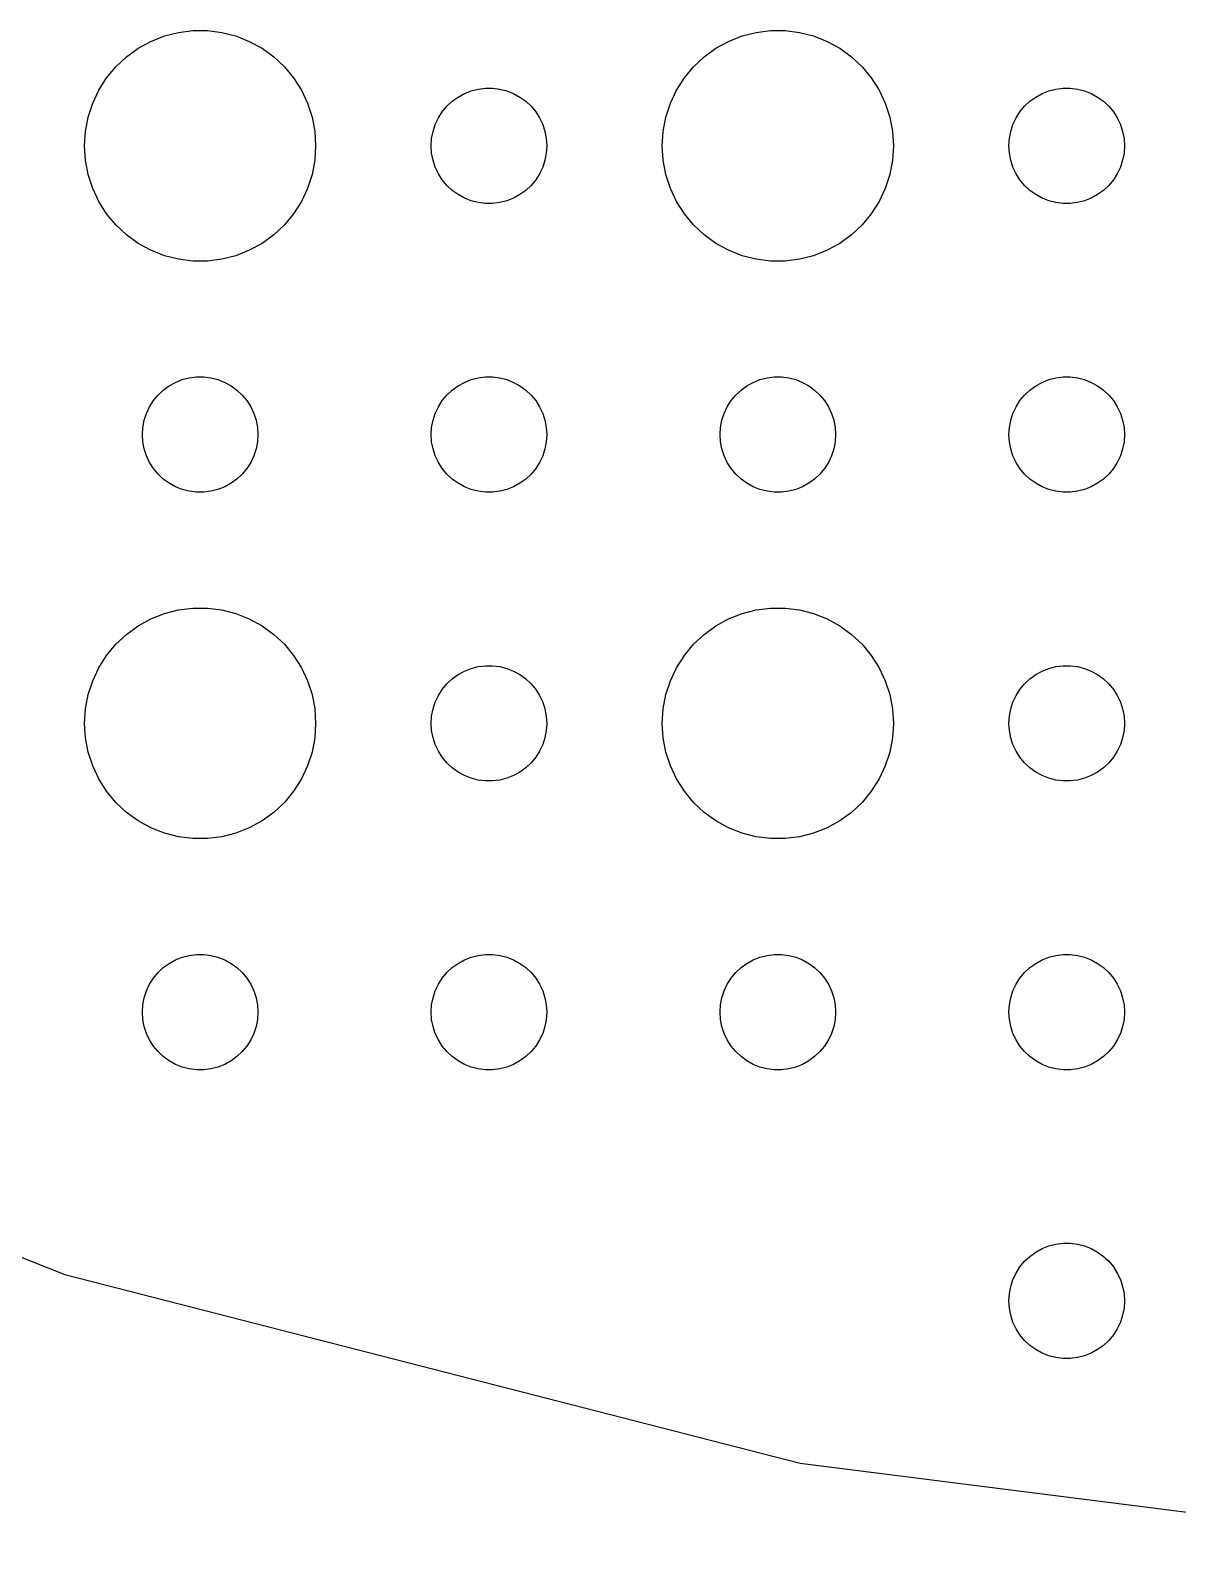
# Model space of a CAD drawing. Header units: metres. Extents: x -157 to 157, y -157 to 157.
# Drawn here: x -49.4 to -19.62, y -156.69 to -117.01 of the extents above; entities that cross this region are included whole.
import ezdxf

# ---------------------------------------------------------------- set-up
doc = ezdxf.new("R2010")
doc.units = ezdxf.units.M

msp = doc.modelspace()

# ---------------------------------------------------------------- linework, layer by layer
for p, q in [((-45.927, -117.147), (-45.5621, -117.053)), ((-45.5621, -117.053), (-45.1884, -117.006)), ((-45.1884, -117.006), (-44.8116, -117.006)), ((-44.8116, -117.006), (-44.4379, -117.053)), ((-44.4379, -117.053), (-44.0729, -117.147)), ((-30.927, -117.147), (-30.5621, -117.053)), ((-30.5621, -117.053), (-30.1884, -117.006)), ((-30.1884, -117.006), (-29.8116, -117.006)), ((-29.8116, -117.006), (-29.4379, -117.053)), ((-29.4379, -117.053), (-29.0729, -117.147)), ((-46.6075, -117.467), (-46.2773, -117.286)), ((-46.2773, -117.286), (-45.927, -117.147)), ((-44.0729, -117.147), (-43.7227, -117.286)), ((-43.7227, -117.286), (-43.3925, -117.467)), ((-31.6075, -117.467), (-31.2773, -117.286)), ((-31.2773, -117.286), (-30.927, -117.147)), ((-29.0729, -117.147), (-28.7227, -117.286)), ((-28.7227, -117.286), (-28.3925, -117.467)), ((-47.1869, -117.946), (-46.9123, -117.688)), ((-46.9123, -117.688), (-46.6075, -117.467)), ((-43.3925, -117.467), (-43.0877, -117.688)), ((-43.0877, -117.688), (-42.8131, -117.946)), ((-32.1869, -117.946), (-31.9123, -117.688)), ((-31.9123, -117.688), (-31.6075, -117.467)), ((-28.3925, -117.467), (-28.0877, -117.688)), ((-28.0877, -117.688), (-27.8131, -117.946)), ((-47.6289, -118.555), (-47.427, -118.237)), ((-47.427, -118.237), (-47.1869, -117.946)), ((-42.8131, -117.946), (-42.5729, -118.237)), ((-42.5729, -118.237), (-42.3711, -118.555)), ((-32.6289, -118.555), (-32.427, -118.237)), ((-32.427, -118.237), (-32.1869, -117.946)), ((-27.8131, -117.946), (-27.5729, -118.237)), ((-27.5729, -118.237), (-27.3711, -118.555)), ((-47.7893, -118.896), (-47.6289, -118.555)), ((-42.3711, -118.555), (-42.2107, -118.896)), ((-38.3037, -118.734), (-38.1387, -118.643)), ((-38.1387, -118.643), (-37.9635, -118.573)), ((-37.9635, -118.573), (-37.7811, -118.527)), ((-37.7811, -118.527), (-37.5942, -118.503)), ((-37.5942, -118.503), (-37.4058, -118.503)), ((-37.4058, -118.503), (-37.2189, -118.527)), ((-37.2189, -118.527), (-37.0365, -118.573)), ((-37.0365, -118.573), (-36.8613, -118.643)), ((-36.8613, -118.643), (-36.6963, -118.734)), ((-32.7893, -118.896), (-32.6289, -118.555)), ((-27.3711, -118.555), (-27.2107, -118.896)), ((-23.3037, -118.734), (-23.1387, -118.643)), ((-23.1387, -118.643), (-22.9635, -118.573)), ((-22.9635, -118.573), (-22.7811, -118.527)), ((-22.7811, -118.527), (-22.5942, -118.503)), ((-22.5942, -118.503), (-22.4058, -118.503)), ((-22.4058, -118.503), (-22.2189, -118.527)), ((-22.2189, -118.527), (-22.0365, -118.573)), ((-22.0365, -118.573), (-21.8613, -118.643)), ((-21.8613, -118.643), (-21.6963, -118.734)), ((-47.9057, -119.254), (-47.7893, -118.896)), ((-42.2107, -118.896), (-42.0942, -119.254)), ((-38.7135, -119.118), (-38.5934, -118.973)), ((-38.5934, -118.973), (-38.4561, -118.844)), ((-38.4561, -118.844), (-38.3037, -118.734)), ((-36.6963, -118.734), (-36.5439, -118.844)), ((-36.5439, -118.844), (-36.4065, -118.973)), ((-36.4065, -118.973), (-36.2865, -119.118)), ((-32.9057, -119.254), (-32.7893, -118.896)), ((-27.2107, -118.896), (-27.0942, -119.254)), ((-23.7135, -119.118), (-23.5934, -118.973)), ((-23.5934, -118.973), (-23.4561, -118.844)), ((-23.4561, -118.844), (-23.3037, -118.734)), ((-21.6963, -118.734), (-21.5439, -118.844)), ((-21.5439, -118.844), (-21.4065, -118.973)), ((-21.4065, -118.973), (-21.2865, -119.118)), ((-47.9763, -119.624), (-47.9057, -119.254)), ((-42.0942, -119.254), (-42.0237, -119.624)), ((-38.9529, -119.627), (-38.8947, -119.448)), ((-38.8947, -119.448), (-38.8145, -119.277)), ((-38.8145, -119.277), (-38.7135, -119.118)), ((-36.2865, -119.118), (-36.1855, -119.277)), ((-36.1855, -119.277), (-36.1053, -119.448)), ((-36.1053, -119.448), (-36.0471, -119.627)), ((-32.9763, -119.624), (-32.9057, -119.254)), ((-27.0942, -119.254), (-27.0237, -119.624)), ((-23.9529, -119.627), (-23.8947, -119.448)), ((-23.8947, -119.448), (-23.8145, -119.277)), ((-23.8145, -119.277), (-23.7135, -119.118)), ((-21.2865, -119.118), (-21.1855, -119.277)), ((-21.1855, -119.277), (-21.1053, -119.448)), ((-21.1053, -119.448), (-21.0471, -119.627)), ((-48, -120), (-47.9763, -119.624)), ((-42.0237, -119.624), (-42, -120)), ((-39, -120), (-38.9882, -119.812)), ((-38.9882, -119.812), (-38.9529, -119.627)), ((-36.0471, -119.627), (-36.0118, -119.812)), ((-36.0118, -119.812), (-36, -120)), ((-33, -120), (-32.9763, -119.624)), ((-27.0237, -119.624), (-27, -120)), ((-24, -120), (-23.9882, -119.812)), ((-23.9882, -119.812), (-23.9529, -119.627)), ((-21.0471, -119.627), (-21.0118, -119.812)), ((-21.0118, -119.812), (-21, -120)), ((-47.9763, -120.376), (-48, -120)), ((-42, -120), (-42.0237, -120.376)), ((-38.9882, -120.188), (-39, -120)), ((-38.9529, -120.373), (-38.9882, -120.188)), ((-36.0118, -120.188), (-36.0471, -120.373)), ((-36, -120), (-36.0118, -120.188)), ((-32.9763, -120.376), (-33, -120)), ((-27, -120), (-27.0237, -120.376)), ((-23.9882, -120.188), (-24, -120)), ((-23.9529, -120.373), (-23.9882, -120.188)), ((-21.0118, -120.188), (-21.0471, -120.373)), ((-21, -120), (-21.0118, -120.188)), ((-47.9057, -120.746), (-47.9763, -120.376)), ((-42.0237, -120.376), (-42.0942, -120.746)), ((-38.8947, -120.552), (-38.9529, -120.373)), ((-38.8145, -120.723), (-38.8947, -120.552)), ((-36.1053, -120.552), (-36.1855, -120.723)), ((-36.0471, -120.373), (-36.1053, -120.552)), ((-32.9057, -120.746), (-32.9763, -120.376)), ((-27.0237, -120.376), (-27.0942, -120.746)), ((-23.8947, -120.552), (-23.9529, -120.373)), ((-23.8145, -120.723), (-23.8947, -120.552)), ((-21.1053, -120.552), (-21.1855, -120.723)), ((-21.0471, -120.373), (-21.1053, -120.552)), ((-47.7893, -121.104), (-47.9057, -120.746)), ((-42.0942, -120.746), (-42.2107, -121.104)), ((-38.7135, -120.882), (-38.8145, -120.723)), ((-38.5934, -121.027), (-38.7135, -120.882)), ((-38.4561, -121.156), (-38.5934, -121.027)), ((-36.4065, -121.027), (-36.5439, -121.156)), ((-36.2865, -120.882), (-36.4065, -121.027)), ((-36.1855, -120.723), (-36.2865, -120.882)), ((-32.7893, -121.104), (-32.9057, -120.746)), ((-27.0942, -120.746), (-27.2107, -121.104)), ((-23.7135, -120.882), (-23.8145, -120.723)), ((-23.5934, -121.027), (-23.7135, -120.882)), ((-23.4561, -121.156), (-23.5934, -121.027)), ((-21.4065, -121.027), (-21.5439, -121.156)), ((-21.2865, -120.882), (-21.4065, -121.027)), ((-21.1855, -120.723), (-21.2865, -120.882)), ((-47.6289, -121.445), (-47.7893, -121.104)), ((-42.2107, -121.104), (-42.3711, -121.445)), ((-38.3037, -121.266), (-38.4561, -121.156)), ((-38.1387, -121.357), (-38.3037, -121.266)), ((-37.9635, -121.427), (-38.1387, -121.357)), ((-37.7811, -121.473), (-37.9635, -121.427)), ((-37.0365, -121.427), (-37.2189, -121.473)), ((-36.8613, -121.357), (-37.0365, -121.427)), ((-36.6963, -121.266), (-36.8613, -121.357)), ((-36.5439, -121.156), (-36.6963, -121.266)), ((-32.6289, -121.445), (-32.7893, -121.104)), ((-27.2107, -121.104), (-27.3711, -121.445)), ((-23.3037, -121.266), (-23.4561, -121.156)), ((-23.1387, -121.357), (-23.3037, -121.266)), ((-22.9635, -121.427), (-23.1387, -121.357)), ((-22.7811, -121.473), (-22.9635, -121.427)), ((-22.0365, -121.427), (-22.2189, -121.473)), ((-21.8613, -121.357), (-22.0365, -121.427)), ((-21.6963, -121.266), (-21.8613, -121.357)), ((-21.5439, -121.156), (-21.6963, -121.266)), ((-47.427, -121.763), (-47.6289, -121.445)), ((-47.1869, -122.054), (-47.427, -121.763)), ((-42.5729, -121.763), (-42.8131, -122.054)), ((-42.3711, -121.445), (-42.5729, -121.763)), ((-37.5942, -121.497), (-37.7811, -121.473)), ((-37.4058, -121.497), (-37.5942, -121.497)), ((-37.2189, -121.473), (-37.4058, -121.497)), ((-32.427, -121.763), (-32.6289, -121.445)), ((-32.1869, -122.054), (-32.427, -121.763)), ((-27.5729, -121.763), (-27.8131, -122.054)), ((-27.3711, -121.445), (-27.5729, -121.763)), ((-22.5942, -121.497), (-22.7811, -121.473)), ((-22.4058, -121.497), (-22.5942, -121.497)), ((-22.2189, -121.473), (-22.4058, -121.497)), ((-46.9123, -122.312), (-47.1869, -122.054)), ((-42.8131, -122.054), (-43.0877, -122.312)), ((-31.9123, -122.312), (-32.1869, -122.054)), ((-27.8131, -122.054), (-28.0877, -122.312)), ((-46.6075, -122.533), (-46.9123, -122.312)), ((-46.2773, -122.714), (-46.6075, -122.533)), ((-43.3925, -122.533), (-43.7227, -122.714)), ((-43.0877, -122.312), (-43.3925, -122.533)), ((-31.6075, -122.533), (-31.9123, -122.312)), ((-31.2773, -122.714), (-31.6075, -122.533)), ((-28.3925, -122.533), (-28.7227, -122.714)), ((-28.0877, -122.312), (-28.3925, -122.533)), ((-45.927, -122.853), (-46.2773, -122.714)), ((-45.5621, -122.947), (-45.927, -122.853)), ((-45.1884, -122.994), (-45.5621, -122.947)), ((-44.8116, -122.994), (-45.1884, -122.994)), ((-44.4379, -122.947), (-44.8116, -122.994)), ((-44.0729, -122.853), (-44.4379, -122.947)), ((-43.7227, -122.714), (-44.0729, -122.853)), ((-30.927, -122.853), (-31.2773, -122.714)), ((-30.5621, -122.947), (-30.927, -122.853)), ((-30.1884, -122.994), (-30.5621, -122.947)), ((-29.8116, -122.994), (-30.1884, -122.994)), ((-29.4379, -122.947), (-29.8116, -122.994)), ((-29.0729, -122.853), (-29.4379, -122.947)), ((-28.7227, -122.714), (-29.0729, -122.853)), ((-45.8037, -126.234), (-45.6387, -126.143)), ((-45.6387, -126.143), (-45.4635, -126.073)), ((-45.4635, -126.073), (-45.2811, -126.027)), ((-45.2811, -126.027), (-45.0942, -126.003)), ((-45.0942, -126.003), (-44.9058, -126.003)), ((-44.9058, -126.003), (-44.7189, -126.027)), ((-44.7189, -126.027), (-44.5365, -126.073)), ((-44.5365, -126.073), (-44.3613, -126.143)), ((-44.3613, -126.143), (-44.1963, -126.234)), ((-38.3037, -126.234), (-38.1387, -126.143)), ((-38.1387, -126.143), (-37.9635, -126.073)), ((-37.9635, -126.073), (-37.7811, -126.027)), ((-37.7811, -126.027), (-37.5942, -126.003)), ((-37.5942, -126.003), (-37.4058, -126.003)), ((-37.4058, -126.003), (-37.2189, -126.027)), ((-37.2189, -126.027), (-37.0365, -126.073)), ((-37.0365, -126.073), (-36.8613, -126.143)), ((-36.8613, -126.143), (-36.6963, -126.234)), ((-30.8037, -126.234), (-30.6387, -126.143)), ((-30.6387, -126.143), (-30.4635, -126.073)), ((-30.4635, -126.073), (-30.2811, -126.027)), ((-30.2811, -126.027), (-30.0942, -126.003)), ((-30.0942, -126.003), (-29.9058, -126.003)), ((-29.9058, -126.003), (-29.7189, -126.027)), ((-29.7189, -126.027), (-29.5365, -126.073)), ((-29.5365, -126.073), (-29.3613, -126.143)), ((-29.3613, -126.143), (-29.1963, -126.234)), ((-23.3037, -126.234), (-23.1387, -126.143)), ((-23.1387, -126.143), (-22.9635, -126.073)), ((-22.9635, -126.073), (-22.7811, -126.027)), ((-22.7811, -126.027), (-22.5942, -126.003)), ((-22.5942, -126.003), (-22.4058, -126.003)), ((-22.4058, -126.003), (-22.2189, -126.027)), ((-22.2189, -126.027), (-22.0365, -126.073)), ((-22.0365, -126.073), (-21.8613, -126.143)), ((-21.8613, -126.143), (-21.6963, -126.234)), ((-46.2135, -126.618), (-46.0934, -126.473)), ((-46.0934, -126.473), (-45.9561, -126.344)), ((-45.9561, -126.344), (-45.8037, -126.234)), ((-44.1963, -126.234), (-44.0439, -126.344)), ((-44.0439, -126.344), (-43.9065, -126.473)), ((-43.9065, -126.473), (-43.7865, -126.618)), ((-38.7135, -126.618), (-38.5934, -126.473)), ((-38.5934, -126.473), (-38.4561, -126.344)), ((-38.4561, -126.344), (-38.3037, -126.234)), ((-36.6963, -126.234), (-36.5439, -126.344)), ((-36.5439, -126.344), (-36.4065, -126.473)), ((-36.4065, -126.473), (-36.2865, -126.618)), ((-31.2135, -126.618), (-31.0934, -126.473)), ((-31.0934, -126.473), (-30.9561, -126.344)), ((-30.9561, -126.344), (-30.8037, -126.234)), ((-29.1963, -126.234), (-29.0439, -126.344)), ((-29.0439, -126.344), (-28.9065, -126.473)), ((-28.9065, -126.473), (-28.7865, -126.618)), ((-23.7135, -126.618), (-23.5934, -126.473)), ((-23.5934, -126.473), (-23.4561, -126.344)), ((-23.4561, -126.344), (-23.3037, -126.234)), ((-21.6963, -126.234), (-21.5439, -126.344)), ((-21.5439, -126.344), (-21.4065, -126.473)), ((-21.4065, -126.473), (-21.2865, -126.618)), ((-46.4529, -127.127), (-46.3947, -126.948)), ((-46.3947, -126.948), (-46.3145, -126.777)), ((-46.3145, -126.777), (-46.2135, -126.618)), ((-43.7865, -126.618), (-43.6855, -126.777)), ((-43.6855, -126.777), (-43.6053, -126.948)), ((-43.6053, -126.948), (-43.5471, -127.127)), ((-38.9529, -127.127), (-38.8947, -126.948)), ((-38.8947, -126.948), (-38.8145, -126.777)), ((-38.8145, -126.777), (-38.7135, -126.618)), ((-36.2865, -126.618), (-36.1855, -126.777)), ((-36.1855, -126.777), (-36.1053, -126.948)), ((-36.1053, -126.948), (-36.0471, -127.127)), ((-31.4529, -127.127), (-31.3947, -126.948)), ((-31.3947, -126.948), (-31.3145, -126.777)), ((-31.3145, -126.777), (-31.2135, -126.618)), ((-28.7865, -126.618), (-28.6855, -126.777)), ((-28.6855, -126.777), (-28.6053, -126.948)), ((-28.6053, -126.948), (-28.5471, -127.127)), ((-23.9529, -127.127), (-23.8947, -126.948)), ((-23.8947, -126.948), (-23.8145, -126.777)), ((-23.8145, -126.777), (-23.7135, -126.618)), ((-21.2865, -126.618), (-21.1855, -126.777)), ((-21.1855, -126.777), (-21.1053, -126.948)), ((-21.1053, -126.948), (-21.0471, -127.127)), ((-46.5, -127.5), (-46.4882, -127.312)), ((-46.4882, -127.312), (-46.4529, -127.127)), ((-43.5471, -127.127), (-43.5118, -127.312)), ((-43.5118, -127.312), (-43.5, -127.5)), ((-39, -127.5), (-38.9882, -127.312)), ((-38.9882, -127.312), (-38.9529, -127.127)), ((-36.0471, -127.127), (-36.0118, -127.312)), ((-36.0118, -127.312), (-36, -127.5)), ((-31.5, -127.5), (-31.4882, -127.312)), ((-31.4882, -127.312), (-31.4529, -127.127)), ((-28.5471, -127.127), (-28.5118, -127.312)), ((-28.5118, -127.312), (-28.5, -127.5)), ((-24, -127.5), (-23.9882, -127.312)), ((-23.9882, -127.312), (-23.9529, -127.127)), ((-21.0471, -127.127), (-21.0118, -127.312)), ((-21.0118, -127.312), (-21, -127.5)), ((-46.4882, -127.688), (-46.5, -127.5)), ((-46.4529, -127.873), (-46.4882, -127.688)), ((-43.5118, -127.688), (-43.5471, -127.873)), ((-43.5, -127.5), (-43.5118, -127.688)), ((-38.9882, -127.688), (-39, -127.5)), ((-38.9529, -127.873), (-38.9882, -127.688)), ((-36.0118, -127.688), (-36.0471, -127.873)), ((-36, -127.5), (-36.0118, -127.688)), ((-31.4882, -127.688), (-31.5, -127.5)), ((-31.4529, -127.873), (-31.4882, -127.688)), ((-28.5118, -127.688), (-28.5471, -127.873)), ((-28.5, -127.5), (-28.5118, -127.688)), ((-23.9882, -127.688), (-24, -127.5)), ((-23.9529, -127.873), (-23.9882, -127.688)), ((-21.0118, -127.688), (-21.0471, -127.873)), ((-21, -127.5), (-21.0118, -127.688)), ((-46.3947, -128.052), (-46.4529, -127.873)), ((-46.3145, -128.223), (-46.3947, -128.052)), ((-43.6053, -128.052), (-43.6855, -128.223)), ((-43.5471, -127.873), (-43.6053, -128.052)), ((-38.8947, -128.052), (-38.9529, -127.873)), ((-38.8145, -128.223), (-38.8947, -128.052)), ((-36.1053, -128.052), (-36.1855, -128.223)), ((-36.0471, -127.873), (-36.1053, -128.052)), ((-31.3947, -128.052), (-31.4529, -127.873)), ((-31.3145, -128.223), (-31.3947, -128.052)), ((-28.6053, -128.052), (-28.6855, -128.223)), ((-28.5471, -127.873), (-28.6053, -128.052)), ((-23.8947, -128.052), (-23.9529, -127.873)), ((-23.8145, -128.223), (-23.8947, -128.052)), ((-21.1053, -128.052), (-21.1855, -128.223)), ((-21.0471, -127.873), (-21.1053, -128.052)), ((-46.2135, -128.382), (-46.3145, -128.223)), ((-46.0934, -128.527), (-46.2135, -128.382)), ((-45.9561, -128.656), (-46.0934, -128.527)), ((-43.9065, -128.527), (-44.0439, -128.656)), ((-43.7865, -128.382), (-43.9065, -128.527)), ((-43.6855, -128.223), (-43.7865, -128.382)), ((-38.7135, -128.382), (-38.8145, -128.223)), ((-38.5934, -128.527), (-38.7135, -128.382)), ((-38.4561, -128.656), (-38.5934, -128.527)), ((-36.4065, -128.527), (-36.5439, -128.656)), ((-36.2865, -128.382), (-36.4065, -128.527)), ((-36.1855, -128.223), (-36.2865, -128.382)), ((-31.2135, -128.382), (-31.3145, -128.223)), ((-31.0934, -128.527), (-31.2135, -128.382)), ((-30.9561, -128.656), (-31.0934, -128.527)), ((-28.9065, -128.527), (-29.0439, -128.656)), ((-28.7865, -128.382), (-28.9065, -128.527)), ((-28.6855, -128.223), (-28.7865, -128.382)), ((-23.7135, -128.382), (-23.8145, -128.223)), ((-23.5934, -128.527), (-23.7135, -128.382)), ((-23.4561, -128.656), (-23.5934, -128.527)), ((-21.4065, -128.527), (-21.5439, -128.656)), ((-21.2865, -128.382), (-21.4065, -128.527)), ((-21.1855, -128.223), (-21.2865, -128.382)), ((-45.8037, -128.766), (-45.9561, -128.656)), ((-45.6387, -128.857), (-45.8037, -128.766)), ((-45.4635, -128.927), (-45.6387, -128.857)), ((-45.2811, -128.973), (-45.4635, -128.927)), ((-44.5365, -128.927), (-44.7189, -128.973)), ((-44.3613, -128.857), (-44.5365, -128.927)), ((-44.1963, -128.766), (-44.3613, -128.857)), ((-44.0439, -128.656), (-44.1963, -128.766)), ((-38.3037, -128.766), (-38.4561, -128.656)), ((-38.1387, -128.857), (-38.3037, -128.766)), ((-37.9635, -128.927), (-38.1387, -128.857)), ((-37.7811, -128.973), (-37.9635, -128.927)), ((-37.0365, -128.927), (-37.2189, -128.973)), ((-36.8613, -128.857), (-37.0365, -128.927)), ((-36.6963, -128.766), (-36.8613, -128.857)), ((-36.5439, -128.656), (-36.6963, -128.766)), ((-30.8037, -128.766), (-30.9561, -128.656)), ((-30.6387, -128.857), (-30.8037, -128.766)), ((-30.4635, -128.927), (-30.6387, -128.857)), ((-30.2811, -128.973), (-30.4635, -128.927)), ((-29.5365, -128.927), (-29.7189, -128.973)), ((-29.3613, -128.857), (-29.5365, -128.927)), ((-29.1963, -128.766), (-29.3613, -128.857)), ((-29.0439, -128.656), (-29.1963, -128.766)), ((-23.3037, -128.766), (-23.4561, -128.656)), ((-23.1387, -128.857), (-23.3037, -128.766)), ((-22.9635, -128.927), (-23.1387, -128.857)), ((-22.7811, -128.973), (-22.9635, -128.927)), ((-22.0365, -128.927), (-22.2189, -128.973)), ((-21.8613, -128.857), (-22.0365, -128.927)), ((-21.6963, -128.766), (-21.8613, -128.857)), ((-21.5439, -128.656), (-21.6963, -128.766)), ((-45.0942, -128.997), (-45.2811, -128.973)), ((-44.9058, -128.997), (-45.0942, -128.997)), ((-44.7189, -128.973), (-44.9058, -128.997)), ((-37.5942, -128.997), (-37.7811, -128.973)), ((-37.4058, -128.997), (-37.5942, -128.997)), ((-37.2189, -128.973), (-37.4058, -128.997)), ((-30.0942, -128.997), (-30.2811, -128.973)), ((-29.9058, -128.997), (-30.0942, -128.997)), ((-29.7189, -128.973), (-29.9058, -128.997)), ((-22.5942, -128.997), (-22.7811, -128.973)), ((-22.4058, -128.997), (-22.5942, -128.997)), ((-22.2189, -128.973), (-22.4058, -128.997)), ((-46.2773, -132.286), (-45.927, -132.147)), ((-45.927, -132.147), (-45.5621, -132.053)), ((-45.5621, -132.053), (-45.1884, -132.006)), ((-45.1884, -132.006), (-44.8116, -132.006)), ((-44.8116, -132.006), (-44.4379, -132.053)), ((-44.4379, -132.053), (-44.0729, -132.147)), ((-44.0729, -132.147), (-43.7227, -132.286)), ((-31.2773, -132.286), (-30.927, -132.147)), ((-30.927, -132.147), (-30.5621, -132.053)), ((-30.5621, -132.053), (-30.1884, -132.006)), ((-30.1884, -132.006), (-29.8116, -132.006)), ((-29.8116, -132.006), (-29.4379, -132.053)), ((-29.4379, -132.053), (-29.0729, -132.147)), ((-29.0729, -132.147), (-28.7227, -132.286)), ((-46.9123, -132.688), (-46.6075, -132.467)), ((-46.6075, -132.467), (-46.2773, -132.286)), ((-43.7227, -132.286), (-43.3925, -132.467)), ((-43.3925, -132.467), (-43.0877, -132.688)), ((-31.9123, -132.688), (-31.6075, -132.467)), ((-31.6075, -132.467), (-31.2773, -132.286)), ((-28.7227, -132.286), (-28.3925, -132.467)), ((-28.3925, -132.467), (-28.0877, -132.688)), ((-47.1869, -132.946), (-46.9123, -132.688)), ((-43.0877, -132.688), (-42.8131, -132.946)), ((-32.1869, -132.946), (-31.9123, -132.688)), ((-28.0877, -132.688), (-27.8131, -132.946)), ((-47.6289, -133.555), (-47.427, -133.237)), ((-47.427, -133.237), (-47.1869, -132.946)), ((-42.8131, -132.946), (-42.5729, -133.237)), ((-42.5729, -133.237), (-42.3711, -133.555)), ((-32.6289, -133.555), (-32.427, -133.237)), ((-32.427, -133.237), (-32.1869, -132.946)), ((-27.8131, -132.946), (-27.5729, -133.237)), ((-27.5729, -133.237), (-27.3711, -133.555)), ((-47.7893, -133.896), (-47.6289, -133.555)), ((-42.3711, -133.555), (-42.2107, -133.896)), ((-38.4561, -133.844), (-38.3037, -133.734)), ((-38.3037, -133.734), (-38.1387, -133.643)), ((-38.1387, -133.643), (-37.9635, -133.573)), ((-37.9635, -133.573), (-37.7811, -133.527)), ((-37.7811, -133.527), (-37.5942, -133.503)), ((-37.5942, -133.503), (-37.4058, -133.503)), ((-37.4058, -133.503), (-37.2189, -133.527)), ((-37.2189, -133.527), (-37.0365, -133.573)), ((-37.0365, -133.573), (-36.8613, -133.643)), ((-36.8613, -133.643), (-36.6963, -133.734)), ((-36.6963, -133.734), (-36.5439, -133.844)), ((-32.7893, -133.896), (-32.6289, -133.555)), ((-27.3711, -133.555), (-27.2107, -133.896)), ((-23.4561, -133.844), (-23.3037, -133.734)), ((-23.3037, -133.734), (-23.1387, -133.643)), ((-23.1387, -133.643), (-22.9635, -133.573)), ((-22.9635, -133.573), (-22.7811, -133.527)), ((-22.7811, -133.527), (-22.5942, -133.503)), ((-22.5942, -133.503), (-22.4058, -133.503)), ((-22.4058, -133.503), (-22.2189, -133.527)), ((-22.2189, -133.527), (-22.0365, -133.573)), ((-22.0365, -133.573), (-21.8613, -133.643)), ((-21.8613, -133.643), (-21.6963, -133.734)), ((-21.6963, -133.734), (-21.5439, -133.844)), ((-47.9057, -134.254), (-47.7893, -133.896)), ((-42.2107, -133.896), (-42.0942, -134.254)), ((-38.8145, -134.277), (-38.7135, -134.118)), ((-38.7135, -134.118), (-38.5934, -133.973)), ((-38.5934, -133.973), (-38.4561, -133.844)), ((-36.5439, -133.844), (-36.4065, -133.973)), ((-36.4065, -133.973), (-36.2865, -134.118)), ((-36.2865, -134.118), (-36.1855, -134.277)), ((-32.9057, -134.254), (-32.7893, -133.896)), ((-27.2107, -133.896), (-27.0942, -134.254)), ((-23.8145, -134.277), (-23.7135, -134.118)), ((-23.7135, -134.118), (-23.5934, -133.973)), ((-23.5934, -133.973), (-23.4561, -133.844)), ((-21.5439, -133.844), (-21.4065, -133.973)), ((-21.4065, -133.973), (-21.2865, -134.118)), ((-21.2865, -134.118), (-21.1855, -134.277)), ((-47.9763, -134.624), (-47.9057, -134.254)), ((-42.0942, -134.254), (-42.0237, -134.624)), ((-38.9529, -134.627), (-38.8947, -134.448)), ((-38.8947, -134.448), (-38.8145, -134.277)), ((-36.1855, -134.277), (-36.1053, -134.448)), ((-36.1053, -134.448), (-36.0471, -134.627)), ((-32.9763, -134.624), (-32.9057, -134.254)), ((-27.0942, -134.254), (-27.0237, -134.624)), ((-23.9529, -134.627), (-23.8947, -134.448)), ((-23.8947, -134.448), (-23.8145, -134.277)), ((-21.1855, -134.277), (-21.1053, -134.448)), ((-21.1053, -134.448), (-21.0471, -134.627)), ((-48, -135), (-47.9763, -134.624)), ((-42.0237, -134.624), (-42, -135)), ((-39, -135), (-38.9882, -134.812)), ((-38.9882, -134.812), (-38.9529, -134.627)), ((-36.0471, -134.627), (-36.0118, -134.812)), ((-36.0118, -134.812), (-36, -135)), ((-33, -135), (-32.9763, -134.624)), ((-27.0237, -134.624), (-27, -135)), ((-24, -135), (-23.9882, -134.812)), ((-23.9882, -134.812), (-23.9529, -134.627)), ((-21.0471, -134.627), (-21.0118, -134.812)), ((-21.0118, -134.812), (-21, -135)), ((-47.9763, -135.376), (-48, -135)), ((-42, -135), (-42.0237, -135.376)), ((-38.9882, -135.188), (-39, -135)), ((-38.9529, -135.373), (-38.9882, -135.188)), ((-36.0118, -135.188), (-36.0471, -135.373)), ((-36, -135), (-36.0118, -135.188)), ((-32.9763, -135.376), (-33, -135)), ((-27, -135), (-27.0237, -135.376)), ((-23.9882, -135.188), (-24, -135)), ((-23.9529, -135.373), (-23.9882, -135.188)), ((-21.0118, -135.188), (-21.0471, -135.373)), ((-21, -135), (-21.0118, -135.188)), ((-47.9057, -135.746), (-47.9763, -135.376)), ((-42.0237, -135.376), (-42.0942, -135.746)), ((-38.8947, -135.552), (-38.9529, -135.373)), ((-38.8145, -135.723), (-38.8947, -135.552)), ((-36.1053, -135.552), (-36.1855, -135.723)), ((-36.0471, -135.373), (-36.1053, -135.552)), ((-32.9057, -135.746), (-32.9763, -135.376)), ((-27.0237, -135.376), (-27.0942, -135.746)), ((-23.8947, -135.552), (-23.9529, -135.373)), ((-23.8145, -135.723), (-23.8947, -135.552)), ((-21.1053, -135.552), (-21.1855, -135.723)), ((-21.0471, -135.373), (-21.1053, -135.552)), ((-47.7893, -136.104), (-47.9057, -135.746)), ((-47.6289, -136.445), (-47.7893, -136.104)), ((-42.2107, -136.104), (-42.3711, -136.445)), ((-42.0942, -135.746), (-42.2107, -136.104)), ((-38.7135, -135.882), (-38.8145, -135.723)), ((-38.5934, -136.027), (-38.7135, -135.882)), ((-38.4561, -136.156), (-38.5934, -136.027)), ((-36.4065, -136.027), (-36.5439, -136.156)), ((-36.2865, -135.882), (-36.4065, -136.027)), ((-36.1855, -135.723), (-36.2865, -135.882)), ((-32.7893, -136.104), (-32.9057, -135.746)), ((-32.6289, -136.445), (-32.7893, -136.104)), ((-27.2107, -136.104), (-27.3711, -136.445)), ((-27.0942, -135.746), (-27.2107, -136.104)), ((-23.7135, -135.882), (-23.8145, -135.723)), ((-23.5934, -136.027), (-23.7135, -135.882)), ((-23.4561, -136.156), (-23.5934, -136.027)), ((-21.4065, -136.027), (-21.5439, -136.156)), ((-21.2865, -135.882), (-21.4065, -136.027)), ((-21.1855, -135.723), (-21.2865, -135.882)), ((-47.427, -136.763), (-47.6289, -136.445)), ((-42.3711, -136.445), (-42.5729, -136.763)), ((-38.3037, -136.266), (-38.4561, -136.156)), ((-38.1387, -136.357), (-38.3037, -136.266)), ((-37.9635, -136.427), (-38.1387, -136.357)), ((-37.7811, -136.473), (-37.9635, -136.427)), ((-37.5942, -136.497), (-37.7811, -136.473)), ((-37.4058, -136.497), (-37.5942, -136.497)), ((-37.2189, -136.473), (-37.4058, -136.497)), ((-37.0365, -136.427), (-37.2189, -136.473)), ((-36.8613, -136.357), (-37.0365, -136.427)), ((-36.6963, -136.266), (-36.8613, -136.357)), ((-36.5439, -136.156), (-36.6963, -136.266)), ((-32.427, -136.763), (-32.6289, -136.445)), ((-27.3711, -136.445), (-27.5729, -136.763)), ((-23.3037, -136.266), (-23.4561, -136.156)), ((-23.1387, -136.357), (-23.3037, -136.266)), ((-22.9635, -136.427), (-23.1387, -136.357)), ((-22.7811, -136.473), (-22.9635, -136.427)), ((-22.5942, -136.497), (-22.7811, -136.473)), ((-22.4058, -136.497), (-22.5942, -136.497)), ((-22.2189, -136.473), (-22.4058, -136.497)), ((-22.0365, -136.427), (-22.2189, -136.473)), ((-21.8613, -136.357), (-22.0365, -136.427)), ((-21.6963, -136.266), (-21.8613, -136.357)), ((-21.5439, -136.156), (-21.6963, -136.266)), ((-47.1869, -137.054), (-47.427, -136.763)), ((-42.5729, -136.763), (-42.8131, -137.054)), ((-32.1869, -137.054), (-32.427, -136.763)), ((-27.5729, -136.763), (-27.8131, -137.054)), ((-46.9123, -137.312), (-47.1869, -137.054)), ((-42.8131, -137.054), (-43.0877, -137.312)), ((-31.9123, -137.312), (-32.1869, -137.054)), ((-27.8131, -137.054), (-28.0877, -137.312)), ((-46.6075, -137.533), (-46.9123, -137.312)), ((-46.2773, -137.714), (-46.6075, -137.533)), ((-43.3925, -137.533), (-43.7227, -137.714)), ((-43.0877, -137.312), (-43.3925, -137.533)), ((-31.6075, -137.533), (-31.9123, -137.312)), ((-31.2773, -137.714), (-31.6075, -137.533)), ((-28.3925, -137.533), (-28.7227, -137.714)), ((-28.0877, -137.312), (-28.3925, -137.533)), ((-45.927, -137.853), (-46.2773, -137.714)), ((-45.5621, -137.947), (-45.927, -137.853)), ((-45.1884, -137.994), (-45.5621, -137.947)), ((-44.8116, -137.994), (-45.1884, -137.994)), ((-44.4379, -137.947), (-44.8116, -137.994)), ((-44.0729, -137.853), (-44.4379, -137.947)), ((-43.7227, -137.714), (-44.0729, -137.853)), ((-30.927, -137.853), (-31.2773, -137.714)), ((-30.5621, -137.947), (-30.927, -137.853)), ((-30.1884, -137.994), (-30.5621, -137.947)), ((-29.8116, -137.994), (-30.1884, -137.994)), ((-29.4379, -137.947), (-29.8116, -137.994)), ((-29.0729, -137.853), (-29.4379, -137.947)), ((-28.7227, -137.714), (-29.0729, -137.853)), ((-45.9561, -141.344), (-45.8037, -141.234)), ((-45.8037, -141.234), (-45.6387, -141.143)), ((-45.6387, -141.143), (-45.4635, -141.073)), ((-45.4635, -141.073), (-45.2811, -141.027)), ((-45.2811, -141.027), (-45.0942, -141.003)), ((-45.0942, -141.003), (-44.9058, -141.003)), ((-44.9058, -141.003), (-44.7189, -141.027)), ((-44.7189, -141.027), (-44.5365, -141.073)), ((-44.5365, -141.073), (-44.3613, -141.143)), ((-44.3613, -141.143), (-44.1963, -141.234)), ((-44.1963, -141.234), (-44.0439, -141.344)), ((-38.4561, -141.344), (-38.3037, -141.234)), ((-38.3037, -141.234), (-38.1387, -141.143)), ((-38.1387, -141.143), (-37.9635, -141.073)), ((-37.9635, -141.073), (-37.7811, -141.027)), ((-37.7811, -141.027), (-37.5942, -141.003)), ((-37.5942, -141.003), (-37.4058, -141.003)), ((-37.4058, -141.003), (-37.2189, -141.027)), ((-37.2189, -141.027), (-37.0365, -141.073)), ((-37.0365, -141.073), (-36.8613, -141.143)), ((-36.8613, -141.143), (-36.6963, -141.234)), ((-36.6963, -141.234), (-36.5439, -141.344)), ((-30.9561, -141.344), (-30.8037, -141.234)), ((-30.8037, -141.234), (-30.6387, -141.143)), ((-30.6387, -141.143), (-30.4635, -141.073)), ((-30.4635, -141.073), (-30.2811, -141.027)), ((-30.2811, -141.027), (-30.0942, -141.003)), ((-30.0942, -141.003), (-29.9058, -141.003)), ((-29.9058, -141.003), (-29.7189, -141.027)), ((-29.7189, -141.027), (-29.5365, -141.073)), ((-29.5365, -141.073), (-29.3613, -141.143)), ((-29.3613, -141.143), (-29.1963, -141.234)), ((-29.1963, -141.234), (-29.0439, -141.344)), ((-23.4561, -141.344), (-23.3037, -141.234)), ((-23.3037, -141.234), (-23.1387, -141.143)), ((-23.1387, -141.143), (-22.9635, -141.073)), ((-22.9635, -141.073), (-22.7811, -141.027)), ((-22.7811, -141.027), (-22.5942, -141.003)), ((-22.5942, -141.003), (-22.4058, -141.003)), ((-22.4058, -141.003), (-22.2189, -141.027)), ((-22.2189, -141.027), (-22.0365, -141.073)), ((-22.0365, -141.073), (-21.8613, -141.143)), ((-21.8613, -141.143), (-21.6963, -141.234)), ((-21.6963, -141.234), (-21.5439, -141.344)), ((-46.3145, -141.777), (-46.2135, -141.618)), ((-46.2135, -141.618), (-46.0934, -141.473)), ((-46.0934, -141.473), (-45.9561, -141.344)), ((-44.0439, -141.344), (-43.9065, -141.473)), ((-43.9065, -141.473), (-43.7865, -141.618)), ((-43.7865, -141.618), (-43.6855, -141.777)), ((-38.8145, -141.777), (-38.7135, -141.618)), ((-38.7135, -141.618), (-38.5934, -141.473)), ((-38.5934, -141.473), (-38.4561, -141.344)), ((-36.5439, -141.344), (-36.4065, -141.473)), ((-36.4065, -141.473), (-36.2865, -141.618)), ((-36.2865, -141.618), (-36.1855, -141.777)), ((-31.3145, -141.777), (-31.2135, -141.618)), ((-31.2135, -141.618), (-31.0934, -141.473)), ((-31.0934, -141.473), (-30.9561, -141.344)), ((-29.0439, -141.344), (-28.9065, -141.473)), ((-28.9065, -141.473), (-28.7865, -141.618)), ((-28.7865, -141.618), (-28.6855, -141.777)), ((-23.8145, -141.777), (-23.7135, -141.618)), ((-23.7135, -141.618), (-23.5934, -141.473)), ((-23.5934, -141.473), (-23.4561, -141.344)), ((-21.5439, -141.344), (-21.4065, -141.473)), ((-21.4065, -141.473), (-21.2865, -141.618)), ((-21.2865, -141.618), (-21.1855, -141.777)), ((-66.8474, -142.058), (-48.5157, -149.316)), ((-46.4529, -142.127), (-46.3947, -141.948)), ((-46.3947, -141.948), (-46.3145, -141.777)), ((-43.6855, -141.777), (-43.6053, -141.948)), ((-43.6053, -141.948), (-43.5471, -142.127)), ((-38.9529, -142.127), (-38.8947, -141.948)), ((-38.8947, -141.948), (-38.8145, -141.777)), ((-36.1855, -141.777), (-36.1053, -141.948)), ((-36.1053, -141.948), (-36.0471, -142.127)), ((-31.4529, -142.127), (-31.3947, -141.948)), ((-31.3947, -141.948), (-31.3145, -141.777)), ((-28.6855, -141.777), (-28.6053, -141.948)), ((-28.6053, -141.948), (-28.5471, -142.127)), ((-23.9529, -142.127), (-23.8947, -141.948)), ((-23.8947, -141.948), (-23.8145, -141.777)), ((-21.1855, -141.777), (-21.1053, -141.948)), ((-21.1053, -141.948), (-21.0471, -142.127)), ((-46.5, -142.5), (-46.4882, -142.312)), ((-46.4882, -142.312), (-46.4529, -142.127)), ((-43.5471, -142.127), (-43.5118, -142.312)), ((-43.5118, -142.312), (-43.5, -142.5)), ((-39, -142.5), (-38.9882, -142.312)), ((-38.9882, -142.312), (-38.9529, -142.127)), ((-36.0471, -142.127), (-36.0118, -142.312)), ((-36.0118, -142.312), (-36, -142.5)), ((-31.5, -142.5), (-31.4882, -142.312)), ((-31.4882, -142.312), (-31.4529, -142.127)), ((-28.5471, -142.127), (-28.5118, -142.312)), ((-28.5118, -142.312), (-28.5, -142.5)), ((-24, -142.5), (-23.9882, -142.312)), ((-23.9882, -142.312), (-23.9529, -142.127)), ((-21.0471, -142.127), (-21.0118, -142.312)), ((-21.0118, -142.312), (-21, -142.5)), ((-46.4882, -142.688), (-46.5, -142.5)), ((-46.4529, -142.873), (-46.4882, -142.688)), ((-43.5118, -142.688), (-43.5471, -142.873)), ((-43.5, -142.5), (-43.5118, -142.688)), ((-38.9882, -142.688), (-39, -142.5)), ((-38.9529, -142.873), (-38.9882, -142.688)), ((-36.0118, -142.688), (-36.0471, -142.873)), ((-36, -142.5), (-36.0118, -142.688)), ((-31.4882, -142.688), (-31.5, -142.5)), ((-31.4529, -142.873), (-31.4882, -142.688)), ((-28.5118, -142.688), (-28.5471, -142.873)), ((-28.5, -142.5), (-28.5118, -142.688)), ((-23.9882, -142.688), (-24, -142.5)), ((-23.9529, -142.873), (-23.9882, -142.688)), ((-21.0118, -142.688), (-21.0471, -142.873)), ((-21, -142.5), (-21.0118, -142.688)), ((-46.3947, -143.052), (-46.4529, -142.873)), ((-46.3145, -143.223), (-46.3947, -143.052)), ((-46.2135, -143.382), (-46.3145, -143.223)), ((-43.6855, -143.223), (-43.7865, -143.382)), ((-43.6053, -143.052), (-43.6855, -143.223)), ((-43.5471, -142.873), (-43.6053, -143.052)), ((-38.8947, -143.052), (-38.9529, -142.873)), ((-38.8145, -143.223), (-38.8947, -143.052)), ((-38.7135, -143.382), (-38.8145, -143.223)), ((-36.1855, -143.223), (-36.2865, -143.382)), ((-36.1053, -143.052), (-36.1855, -143.223)), ((-36.0471, -142.873), (-36.1053, -143.052)), ((-31.3947, -143.052), (-31.4529, -142.873)), ((-31.3145, -143.223), (-31.3947, -143.052)), ((-31.2135, -143.382), (-31.3145, -143.223)), ((-28.6855, -143.223), (-28.7865, -143.382)), ((-28.6053, -143.052), (-28.6855, -143.223)), ((-28.5471, -142.873), (-28.6053, -143.052)), ((-23.8947, -143.052), (-23.9529, -142.873)), ((-23.8145, -143.223), (-23.8947, -143.052)), ((-23.7135, -143.382), (-23.8145, -143.223)), ((-21.1855, -143.223), (-21.2865, -143.382)), ((-21.1053, -143.052), (-21.1855, -143.223)), ((-21.0471, -142.873), (-21.1053, -143.052)), ((-46.0934, -143.527), (-46.2135, -143.382)), ((-45.9561, -143.656), (-46.0934, -143.527)), ((-45.8037, -143.766), (-45.9561, -143.656)), ((-44.0439, -143.656), (-44.1963, -143.766)), ((-43.9065, -143.527), (-44.0439, -143.656)), ((-43.7865, -143.382), (-43.9065, -143.527)), ((-38.5934, -143.527), (-38.7135, -143.382)), ((-38.4561, -143.656), (-38.5934, -143.527)), ((-38.3037, -143.766), (-38.4561, -143.656)), ((-36.5439, -143.656), (-36.6963, -143.766)), ((-36.4065, -143.527), (-36.5439, -143.656)), ((-36.2865, -143.382), (-36.4065, -143.527)), ((-31.0934, -143.527), (-31.2135, -143.382)), ((-30.9561, -143.656), (-31.0934, -143.527)), ((-30.8037, -143.766), (-30.9561, -143.656)), ((-29.0439, -143.656), (-29.1963, -143.766)), ((-28.9065, -143.527), (-29.0439, -143.656)), ((-28.7865, -143.382), (-28.9065, -143.527)), ((-23.5934, -143.527), (-23.7135, -143.382)), ((-23.4561, -143.656), (-23.5934, -143.527)), ((-23.3037, -143.766), (-23.4561, -143.656)), ((-21.5439, -143.656), (-21.6963, -143.766)), ((-21.4065, -143.527), (-21.5439, -143.656)), ((-21.2865, -143.382), (-21.4065, -143.527)), ((-45.6387, -143.857), (-45.8037, -143.766)), ((-45.4635, -143.927), (-45.6387, -143.857)), ((-45.2811, -143.973), (-45.4635, -143.927)), ((-45.0942, -143.997), (-45.2811, -143.973)), ((-44.9058, -143.997), (-45.0942, -143.997)), ((-44.7189, -143.973), (-44.9058, -143.997)), ((-44.5365, -143.927), (-44.7189, -143.973)), ((-44.3613, -143.857), (-44.5365, -143.927)), ((-44.1963, -143.766), (-44.3613, -143.857)), ((-38.1387, -143.857), (-38.3037, -143.766)), ((-37.9635, -143.927), (-38.1387, -143.857)), ((-37.7811, -143.973), (-37.9635, -143.927)), ((-37.5942, -143.997), (-37.7811, -143.973)), ((-37.4058, -143.997), (-37.5942, -143.997)), ((-37.2189, -143.973), (-37.4058, -143.997)), ((-37.0365, -143.927), (-37.2189, -143.973)), ((-36.8613, -143.857), (-37.0365, -143.927)), ((-36.6963, -143.766), (-36.8613, -143.857)), ((-30.6387, -143.857), (-30.8037, -143.766)), ((-30.4635, -143.927), (-30.6387, -143.857)), ((-30.2811, -143.973), (-30.4635, -143.927)), ((-30.0942, -143.997), (-30.2811, -143.973)), ((-29.9058, -143.997), (-30.0942, -143.997)), ((-29.7189, -143.973), (-29.9058, -143.997)), ((-29.5365, -143.927), (-29.7189, -143.973)), ((-29.3613, -143.857), (-29.5365, -143.927)), ((-29.1963, -143.766), (-29.3613, -143.857)), ((-23.1387, -143.857), (-23.3037, -143.766)), ((-22.9635, -143.927), (-23.1387, -143.857)), ((-22.7811, -143.973), (-22.9635, -143.927)), ((-22.5942, -143.997), (-22.7811, -143.973)), ((-22.4058, -143.997), (-22.5942, -143.997)), ((-22.2189, -143.973), (-22.4058, -143.997)), ((-22.0365, -143.927), (-22.2189, -143.973)), ((-21.8613, -143.857), (-22.0365, -143.927)), ((-21.6963, -143.766), (-21.8613, -143.857)), ((-23.4561, -148.844), (-23.3037, -148.734)), ((-23.3037, -148.734), (-23.1387, -148.643)), ((-23.1387, -148.643), (-22.9635, -148.573)), ((-22.9635, -148.573), (-22.7811, -148.527)), ((-22.7811, -148.527), (-22.5942, -148.503)), ((-22.5942, -148.503), (-22.4058, -148.503)), ((-22.4058, -148.503), (-22.2189, -148.527)), ((-22.2189, -148.527), (-22.0365, -148.573)), ((-22.0365, -148.573), (-21.8613, -148.643)), ((-21.8613, -148.643), (-21.6963, -148.734)), ((-21.6963, -148.734), (-21.5439, -148.844)), ((-23.8145, -149.277), (-23.7135, -149.118)), ((-23.7135, -149.118), (-23.5934, -148.973)), ((-23.5934, -148.973), (-23.4561, -148.844)), ((-21.5439, -148.844), (-21.4065, -148.973)), ((-21.4065, -148.973), (-21.2865, -149.118)), ((-21.2865, -149.118), (-21.1855, -149.277)), ((-48.5157, -149.316), (-29.4189, -154.219)), ((-23.9529, -149.627), (-23.8947, -149.448)), ((-23.8947, -149.448), (-23.8145, -149.277)), ((-21.1855, -149.277), (-21.1053, -149.448)), ((-21.1053, -149.448), (-21.0471, -149.627)), ((-24, -150), (-23.9882, -149.812)), ((-23.9882, -150.188), (-24, -150)), ((-23.9882, -149.812), (-23.9529, -149.627)), ((-21.0471, -149.627), (-21.0118, -149.812)), ((-21.0118, -149.812), (-21, -150)), ((-21, -150), (-21.0118, -150.188)), ((-23.9529, -150.373), (-23.9882, -150.188)), ((-23.8947, -150.552), (-23.9529, -150.373)), ((-21.0471, -150.373), (-21.1053, -150.552)), ((-21.0118, -150.188), (-21.0471, -150.373)), ((-23.8145, -150.723), (-23.8947, -150.552)), ((-23.7135, -150.882), (-23.8145, -150.723)), ((-21.1855, -150.723), (-21.2865, -150.882)), ((-21.1053, -150.552), (-21.1855, -150.723)), ((-23.5934, -151.027), (-23.7135, -150.882)), ((-23.4561, -151.156), (-23.5934, -151.027)), ((-23.3037, -151.266), (-23.4561, -151.156)), ((-21.5439, -151.156), (-21.6963, -151.266)), ((-21.4065, -151.027), (-21.5439, -151.156)), ((-21.2865, -150.882), (-21.4065, -151.027)), ((-23.1387, -151.357), (-23.3037, -151.266)), ((-22.9635, -151.427), (-23.1387, -151.357)), ((-22.7811, -151.473), (-22.9635, -151.427)), ((-22.5942, -151.497), (-22.7811, -151.473)), ((-22.4058, -151.497), (-22.5942, -151.497)), ((-22.2189, -151.473), (-22.4058, -151.497)), ((-22.0365, -151.427), (-22.2189, -151.473)), ((-21.8613, -151.357), (-22.0365, -151.427)), ((-21.6963, -151.266), (-21.8613, -151.357)), ((-29.4189, -154.219), (-9.85811, -156.69))]:
    msp.add_line(p, q)

doc.saveas('drawing.dxf')
